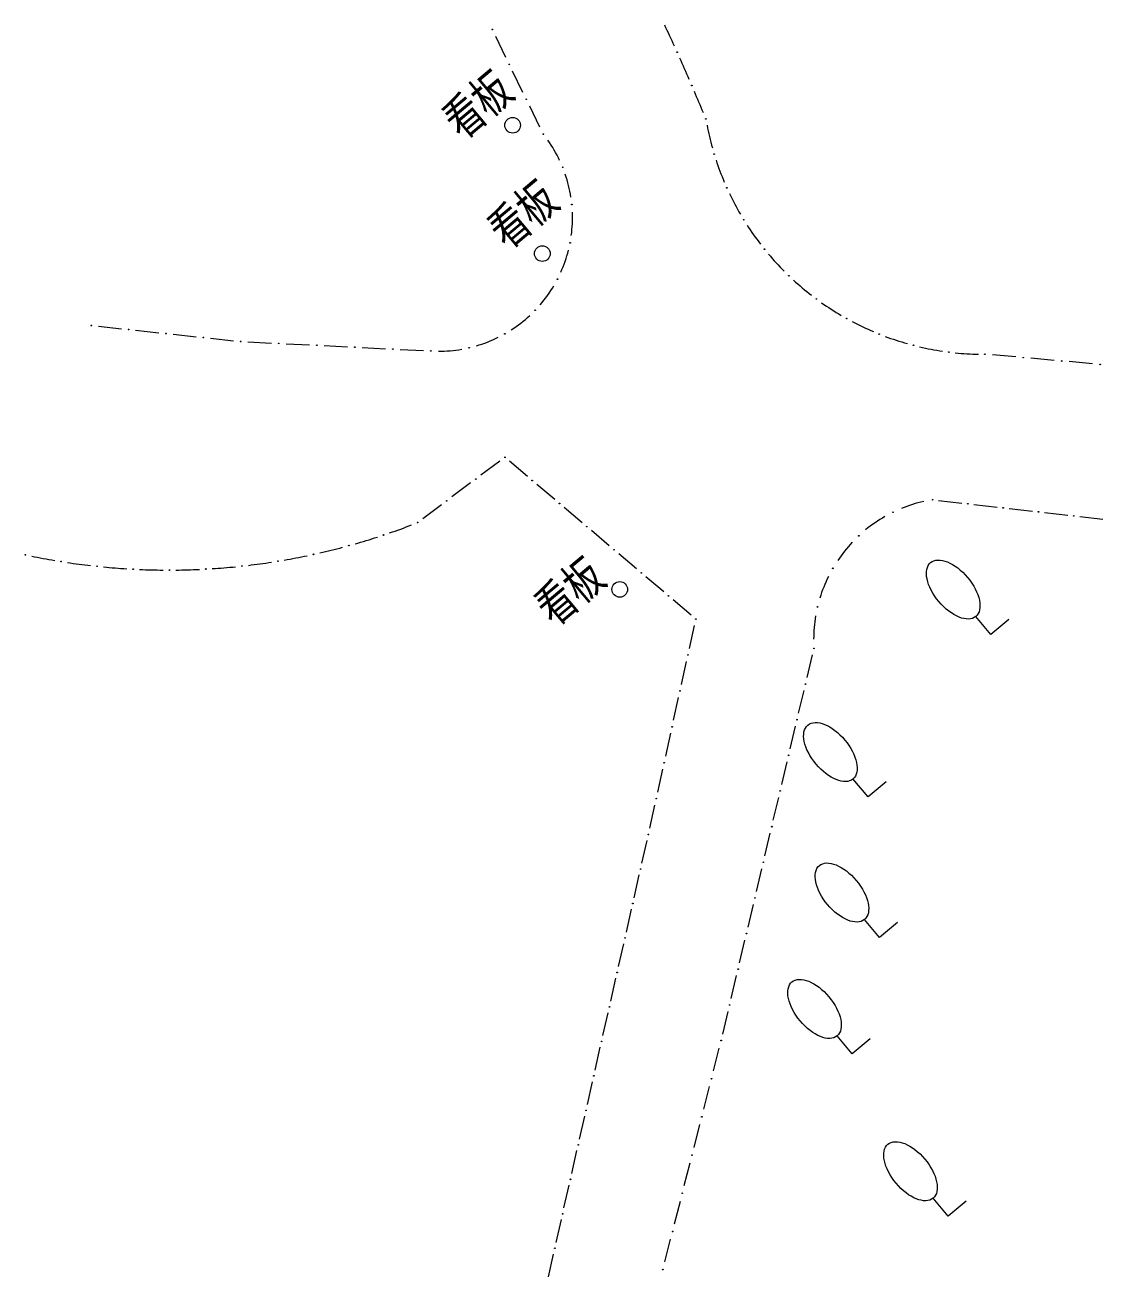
# Model space of a CAD drawing. Header units: metres. Extents: x -10443 to -4073, y -33280 to -26846.
# Drawn here: x -7357.92 to -7334.92, y -29204.42 to -29177.72 of the extents above; entities that cross this region are included whole.
import ezdxf
from ezdxf.enums import TextEntityAlignment as Align

# ---------------------------------------------------------------- set-up
doc = ezdxf.new("R2010")
doc.units = ezdxf.units.M
doc.header["$MEASUREMENT"] = 0
doc.linetypes.add('CONTINUOUS_1', pattern=[0])
doc.linetypes.add('CONTINUOUS_2', pattern=[0])
for name, color, linetype, lineweight in [('園路', 241, 'CONTINUOUS_2', 18), ('木', 254, 'CONTINUOUS_2', 18), ('構造物', 241, 'CONTINUOUS_2', 18)]:
    doc.layers.add(name, color=color, linetype=linetype, lineweight=lineweight)
doc.layers.add('非表示', color=7, linetype='CONTINUOUS', lineweight=0, plot=False)
doc.styles.add('MS Gothic', font='MS Gothic.ttf')

msp = doc.modelspace()

# ---------------------------------------------------------------- hatches: boundary and pattern name
at = {"layer": '園路', "linetype": 'CONTINUOUS_1', "lineweight": 18}
for points in [[(-7347.943, -29177.819, 1), (-7347.958, -29177.819, 1)], [(-7344.001, -29178.304, 1), (-7344.016, -29178.304, 1)], [(-7347.581, -29178.564, 1), (-7347.596, -29178.564, 1)], [(-7343.688, -29179.013, 1), (-7343.703, -29179.013, 1)], [(-7347.218, -29179.308, 1), (-7347.233, -29179.308, 1)], [(-7343.388, -29179.727, 1), (-7343.403, -29179.727, 1)], [(-7346.856, -29180.052, 1), (-7346.871, -29180.052, 1)], [(-7343.212, -29180.476, 1), (-7343.227, -29180.476, 1)], [(-7346.442, -29180.758, 1), (-7346.457, -29180.758, 1)], [(-7342.941, -29181.196, 1), (-7342.956, -29181.196, 1)], [(-7346.246, -29181.553, 1), (-7346.261, -29181.553, 1)], [(-7342.582, -29181.876, 1), (-7342.597, -29181.876, 1)], [(-7346.284, -29182.37, 1), (-7346.299, -29182.37, 1)], [(-7342.138, -29182.504, 1), (-7342.153, -29182.504, 1)], [(-7346.552, -29183.143, 1), (-7346.567, -29183.143, 1)], [(-7341.618, -29183.071, 1), (-7341.633, -29183.071, 1)], [(-7341.03, -29183.567, 1), (-7341.045, -29183.567, 1)], [(-7347.029, -29183.808, 1), (-7347.044, -29183.808, 1)], [(-7340.384, -29183.984, 1), (-7340.399, -29183.984, 1)], [(-7356.498, -29184.134, 1), (-7356.513, -29184.134, 1)], [(-7355.701, -29184.219, 1), (-7355.716, -29184.219, 1)], [(-7354.905, -29184.304, 1), (-7354.92, -29184.304, 1)], [(-7347.676, -29184.31, 1), (-7347.691, -29184.31, 1)], [(-7339.689, -29184.315, 1), (-7339.704, -29184.315, 1)], [(-7354.108, -29184.389, 1), (-7354.123, -29184.389, 1)], [(-7353.311, -29184.474, 1), (-7353.326, -29184.474, 1)], [(-7352.5, -29184.514, 1), (-7352.515, -29184.514, 1)], [(-7351.688, -29184.555, 1), (-7351.703, -29184.555, 1)], [(-7350.877, -29184.595, 1), (-7350.892, -29184.595, 1)], [(-7338.959, -29184.555, 1), (-7338.974, -29184.555, 1)], [(-7350.065, -29184.635, 1), (-7350.08, -29184.635, 1)], [(-7349.254, -29184.675, 1), (-7349.269, -29184.675, 1)], [(-7348.438, -29184.607, 1), (-7348.453, -29184.607, 1)], [(-7338.203, -29184.699, 1), (-7338.218, -29184.699, 1)], [(-7337.435, -29184.747, 1), (-7337.45, -29184.747, 1)], [(-7336.616, -29184.818, 1), (-7336.631, -29184.818, 1)], [(-7335.797, -29184.89, 1), (-7335.812, -29184.89, 1)], [(-7334.978, -29184.962, 1), (-7334.993, -29184.962, 1)], [(-7347.675, -29186.944, 1), (-7347.69, -29186.944, 1)], [(-7348.295, -29187.408, 1), (-7348.31, -29187.408, 1)], [(-7347.093, -29187.437, 1), (-7347.108, -29187.437, 1)], [(-7348.916, -29187.872, 1), (-7348.931, -29187.872, 1)], [(-7346.511, -29187.93, 1), (-7346.526, -29187.93, 1)], [(-7338.551, -29187.848, 1), (-7338.566, -29187.848, 1)], [(-7337.798, -29187.934, 1), (-7337.813, -29187.934, 1)], [(-7337.046, -29188.021, 1), (-7337.061, -29188.021, 1)], [(-7339.396, -29188.116, 1), (-7339.411, -29188.116, 1)], [(-7336.294, -29188.107, 1), (-7336.309, -29188.107, 1)], [(-7335.542, -29188.194, 1), (-7335.557, -29188.194, 1)], [(-7350.264, -29188.601, 1), (-7350.279, -29188.601, 1)], [(-7349.536, -29188.335, 1), (-7349.551, -29188.335, 1)], [(-7345.929, -29188.422, 1), (-7345.944, -29188.422, 1)], [(-7351.004, -29188.827, 1), (-7351.019, -29188.827, 1)], [(-7340.126, -29188.619, 1), (-7340.141, -29188.619, 1)], [(-7357.904, -29189.023, 1), (-7357.919, -29189.023, 1)], [(-7351.756, -29189.013, 1), (-7351.771, -29189.013, 1)], [(-7345.347, -29188.915, 1), (-7345.362, -29188.915, 1)], [(-7357.143, -29189.166, 1), (-7357.158, -29189.166, 1)], [(-7356.375, -29189.268, 1), (-7356.39, -29189.268, 1)], [(-7355.603, -29189.329, 1), (-7355.618, -29189.329, 1)], [(-7354.829, -29189.348, 1), (-7354.844, -29189.348, 1)], [(-7354.055, -29189.326, 1), (-7354.07, -29189.326, 1)], [(-7353.284, -29189.263, 1), (-7353.299, -29189.263, 1)], [(-7352.517, -29189.158, 1), (-7352.532, -29189.158, 1)], [(-7340.679, -29189.312, 1), (-7340.694, -29189.312, 1)], [(-7344.765, -29189.408, 1), (-7344.78, -29189.408, 1)], [(-7344.183, -29189.9, 1), (-7344.198, -29189.9, 1)], [(-7341.008, -29190.135, 1), (-7341.023, -29190.135, 1)], [(-7343.602, -29190.393, 1), (-7343.617, -29190.393, 1)], [(-7343.77, -29191.159, 1), (-7343.785, -29191.159, 1)], [(-7341.083, -29191.019, 1), (-7341.098, -29191.019, 1)], [(-7341.262, -29191.779, 1), (-7341.277, -29191.779, 1)], [(-7343.939, -29191.925, 1), (-7343.954, -29191.925, 1)], [(-7341.442, -29192.539, 1), (-7341.457, -29192.539, 1)], [(-7344.108, -29192.691, 1), (-7344.123, -29192.691, 1)], [(-7341.622, -29193.3, 1), (-7341.637, -29193.3, 1)], [(-7344.277, -29193.457, 1), (-7344.292, -29193.457, 1)], [(-7341.802, -29194.06, 1), (-7341.817, -29194.06, 1)], [(-7344.445, -29194.223, 1), (-7344.46, -29194.223, 1)], [(-7344.614, -29194.989, 1), (-7344.629, -29194.989, 1)], [(-7341.982, -29194.821, 1), (-7341.997, -29194.821, 1)], [(-7344.78, -29195.725, 1), (-7344.795, -29195.725, 1)], [(-7342.161, -29195.581, 1), (-7342.176, -29195.581, 1)], [(-7342.341, -29196.341, 1), (-7342.356, -29196.341, 1)], [(-7344.946, -29196.46, 1), (-7344.961, -29196.46, 1)], [(-7342.521, -29197.102, 1), (-7342.536, -29197.102, 1)], [(-7345.113, -29197.195, 1), (-7345.128, -29197.195, 1)], [(-7345.279, -29197.931, 1), (-7345.294, -29197.931, 1)], [(-7342.701, -29197.862, 1), (-7342.716, -29197.862, 1)], [(-7345.445, -29198.666, 1), (-7345.46, -29198.666, 1)], [(-7342.881, -29198.623, 1), (-7342.896, -29198.623, 1)], [(-7345.611, -29199.401, 1), (-7345.626, -29199.401, 1)], [(-7343.061, -29199.383, 1), (-7343.076, -29199.383, 1)], [(-7345.777, -29200.137, 1), (-7345.792, -29200.137, 1)], [(-7343.268, -29200.197, 1), (-7343.283, -29200.197, 1)], [(-7345.944, -29200.872, 1), (-7345.959, -29200.872, 1)], [(-7343.476, -29201.011, 1), (-7343.491, -29201.011, 1)], [(-7346.11, -29201.607, 1), (-7346.125, -29201.607, 1)], [(-7343.683, -29201.826, 1), (-7343.698, -29201.826, 1)], [(-7346.276, -29202.343, 1), (-7346.291, -29202.343, 1)], [(-7343.89, -29202.64, 1), (-7343.905, -29202.64, 1)], [(-7346.442, -29203.078, 1), (-7346.457, -29203.078, 1)], [(-7344.098, -29203.454, 1), (-7344.113, -29203.454, 1)], [(-7346.608, -29203.813, 1), (-7346.623, -29203.813, 1)], [(-7344.305, -29204.268, 1), (-7344.32, -29204.268, 1)]]:
    msp.add_hatch(color=256, dxfattribs=at).paths.add_polyline_path(points, flags=0)

# ---------------------------------------------------------------- linework, layer by layer
for p, q in [((-7347.66, -29178.416), (-7347.879, -29177.967)), ((-7347.298, -29179.161), (-7347.517, -29178.711)), ((-7346.935, -29179.905), (-7347.154, -29179.455)), ((-7356.355, -29184.15), (-7355.858, -29184.203)), ((-7355.559, -29184.235), (-7355.062, -29184.288)), ((-7354.762, -29184.32), (-7354.265, -29184.373)), ((-7353.966, -29184.405), (-7353.469, -29184.458)), ((-7353.163, -29184.482), (-7352.663, -29184.507)), ((-7352.351, -29184.522), (-7351.852, -29184.547)), ((-7351.54, -29184.562), (-7351.04, -29184.587)), ((-7350.728, -29184.602), (-7350.229, -29184.627)), ((-7349.917, -29184.643), (-7349.417, -29184.667)), ((-7336.784, -29184.804), (-7337.282, -29184.761)), ((-7335.965, -29184.876), (-7336.463, -29184.832)), ((-7335.146, -29184.948), (-7335.644, -29184.904)), ((-7347.792, -29187.027), (-7348.193, -29187.326)), ((-7347.2, -29187.352), (-7347.582, -29187.029)), ((-7348.413, -29187.49), (-7348.813, -29187.789)), ((-7346.619, -29187.845), (-7347, -29187.522)), ((-7349.033, -29187.954), (-7349.434, -29188.253)), ((-7346.037, -29188.338), (-7346.418, -29188.014)), ((-7338.43, -29187.863), (-7337.934, -29187.92)), ((-7337.678, -29187.949), (-7337.181, -29188.006)), ((-7336.926, -29188.036), (-7336.429, -29188.093)), ((-7336.174, -29188.122), (-7335.677, -29188.179)), ((-7335.421, -29188.209), (-7334.925, -29188.266)), ((-7345.455, -29188.83), (-7345.836, -29188.507)), ((-7344.873, -29189.323), (-7345.255, -29189)), ((-7344.291, -29189.816), (-7344.673, -29189.492)), ((-7343.709, -29190.308), (-7344.091, -29189.985)), ((-7343.747, -29191.02), (-7343.64, -29190.532)), ((-7341.238, -29191.642), (-7341.122, -29191.156)), ((-7343.916, -29191.786), (-7343.808, -29191.298)), ((-7344.085, -29192.552), (-7343.977, -29192.064)), ((-7341.417, -29192.403), (-7341.302, -29191.916)), ((-7344.253, -29193.318), (-7344.146, -29192.83)), ((-7341.597, -29193.163), (-7341.482, -29192.676)), ((-7344.422, -29194.084), (-7344.315, -29193.596)), ((-7341.777, -29193.923), (-7341.662, -29193.437)), ((-7341.957, -29194.684), (-7341.842, -29194.197)), ((-7344.591, -29194.851), (-7344.483, -29194.362)), ((-7342.137, -29195.444), (-7342.022, -29194.958)), ((-7344.76, -29195.601), (-7344.649, -29195.113)), ((-7342.316, -29196.205), (-7342.201, -29195.718)), ((-7344.926, -29196.336), (-7344.816, -29195.849)), ((-7345.092, -29197.072), (-7344.982, -29196.584)), ((-7342.496, -29196.965), (-7342.381, -29196.478)), ((-7345.258, -29197.807), (-7345.148, -29197.319)), ((-7342.676, -29197.725), (-7342.561, -29197.239)), ((-7345.424, -29198.542), (-7345.314, -29198.055)), ((-7342.856, -29198.486), (-7342.741, -29197.999)), ((-7345.591, -29199.278), (-7345.48, -29198.79)), ((-7343.036, -29199.246), (-7342.921, -29198.76)), ((-7345.757, -29200.013), (-7345.647, -29199.525)), ((-7343.234, -29200.032), (-7343.11, -29199.548)), ((-7345.923, -29200.748), (-7345.813, -29200.261)), ((-7343.441, -29200.847), (-7343.318, -29200.362)), ((-7346.089, -29201.484), (-7345.979, -29200.996)), ((-7343.648, -29201.661), (-7343.525, -29201.176)), ((-7346.255, -29202.219), (-7346.145, -29201.731)), ((-7343.856, -29202.475), (-7343.732, -29201.99)), ((-7346.422, -29202.954), (-7346.311, -29202.467)), ((-7344.063, -29203.289), (-7343.94, -29202.805)), ((-7346.588, -29203.69), (-7346.478, -29203.202)), ((-7344.271, -29204.103), (-7344.147, -29203.619)), ((-7346.754, -29204.425), (-7346.644, -29203.937))]:
    msp.add_line(p, q, dxfattribs=at)
for centre in [(-7347.951, -29177.819), (-7344.008, -29178.304), (-7347.588, -29178.564), (-7343.696, -29179.013), (-7347.226, -29179.308), (-7343.395, -29179.727), (-7346.863, -29180.052), (-7343.219, -29180.476), (-7346.45, -29180.758), (-7342.949, -29181.196), (-7346.253, -29181.553), (-7342.589, -29181.876), (-7346.291, -29182.37), (-7342.146, -29182.504), (-7346.56, -29183.143), (-7341.626, -29183.071), (-7341.038, -29183.567), (-7347.037, -29183.808), (-7340.391, -29183.984), (-7356.505, -29184.134), (-7355.709, -29184.219), (-7354.912, -29184.304), (-7347.683, -29184.31), (-7339.697, -29184.315), (-7354.115, -29184.389), (-7353.319, -29184.474), (-7352.507, -29184.514), (-7351.696, -29184.555), (-7350.884, -29184.595), (-7338.966, -29184.555), (-7350.073, -29184.635), (-7349.261, -29184.675), (-7348.446, -29184.607), (-7338.211, -29184.699), (-7337.443, -29184.747), (-7336.624, -29184.818), (-7335.805, -29184.89), (-7334.986, -29184.962), (-7347.682, -29186.944), (-7348.303, -29187.408), (-7347.1, -29187.437), (-7348.923, -29187.872), (-7346.518, -29187.93), (-7338.558, -29187.848), (-7337.806, -29187.934), (-7337.054, -29188.021), (-7339.403, -29188.116), (-7336.301, -29188.107), (-7335.549, -29188.194), (-7350.271, -29188.601), (-7349.544, -29188.335), (-7345.937, -29188.422), (-7351.012, -29188.827), (-7340.134, -29188.619), (-7357.911, -29189.023), (-7351.764, -29189.013), (-7345.355, -29188.915), (-7357.15, -29189.166), (-7356.383, -29189.268), (-7355.611, -29189.329), (-7354.837, -29189.348), (-7354.063, -29189.326), (-7353.291, -29189.263), (-7352.524, -29189.158), (-7340.687, -29189.312), (-7344.773, -29189.408), (-7344.191, -29189.9), (-7341.015, -29190.135), (-7343.609, -29190.393), (-7343.778, -29191.159), (-7341.09, -29191.019), (-7341.27, -29191.779), (-7343.947, -29191.925), (-7341.45, -29192.539), (-7344.115, -29192.691), (-7341.63, -29193.3), (-7344.284, -29193.457), (-7341.809, -29194.06), (-7344.453, -29194.223), (-7344.621, -29194.989), (-7341.989, -29194.821), (-7344.788, -29195.725), (-7342.169, -29195.581), (-7342.349, -29196.341), (-7344.954, -29196.46), (-7342.529, -29197.102), (-7345.12, -29197.195), (-7345.286, -29197.931), (-7342.708, -29197.862), (-7345.452, -29198.666), (-7342.888, -29198.623), (-7345.619, -29199.401), (-7343.068, -29199.383), (-7345.785, -29200.137), (-7343.276, -29200.197), (-7345.951, -29200.872), (-7343.483, -29201.011), (-7346.117, -29201.607), (-7343.69, -29201.826), (-7346.283, -29202.343), (-7343.898, -29202.64), (-7346.45, -29203.078), (-7344.105, -29203.454), (-7346.616, -29203.813), (-7344.313, -29204.268)]:
    msp.add_circle(centre, 0.0075, dxfattribs=at)
for centre, radius, start, end in [((-7387.105, -29197.712), 47.266, 24.4104, 25.0165), ((-7387.105, -29197.712), 47.266, 23.4712, 24.0773), ((-7387.105, -29197.712), 47.266, 22.532, 23.1381), ((-7337.458, -29178.726), 6.021, 190.8577, 195.6156), ((-7349.089, -29181.831), 2.849, 25.3537, 35.4094), ((-7337.458, -29178.726), 6.021, 198.1821, 202.94), ((-7349.089, -29181.831), 2.849, 8.8398, 18.8955), ((-7337.458, -29178.726), 6.021, 205.5066, 210.2645), ((-7349.089, -29181.831), 2.849, 352.3259, 2.3816), ((-7337.458, -29178.726), 6.021, 212.831, 217.589), ((-7349.089, -29181.831), 2.849, 335.812, 345.8677), ((-7337.458, -29178.726), 6.021, 220.1555, 224.9134), ((-7337.458, -29178.726), 6.021, 227.48, 232.2379), ((-7349.089, -29181.831), 2.849, 319.2981, 329.3537), ((-7337.458, -29178.726), 6.021, 234.8044, 239.5623), ((-7349.089, -29181.831), 2.849, 302.7842, 312.8398), ((-7337.458, -29178.726), 6.021, 242.1289, 246.8868), ((-7349.089, -29181.831), 2.849, 286.2703, 296.3259), ((-7337.458, -29178.726), 6.021, 249.4533, 254.2112), ((-7337.458, -29178.726), 6.021, 256.7778, 261.5357), ((-7349.089, -29181.831), 2.849, 269.7564, 279.812), ((-7337.458, -29178.726), 6.021, 264.1022, 268.8602), ((-7338.076, -29190.829), 3.02, 102.8836, 112.3696), ((-7338.076, -29190.829), 3.02, 119.7656, 129.2516), ((-7354.86, -29174.892), 14.457, 289.0512, 291.0329), ((-7354.86, -29174.892), 14.457, 285.9821, 287.9637), ((-7338.076, -29190.829), 3.02, 136.6477, 146.1336), ((-7354.86, -29174.892), 14.457, 258.3599, 260.3415), ((-7354.86, -29174.892), 14.457, 279.8438, 281.8255), ((-7354.86, -29174.892), 14.457, 282.913, 284.8946), ((-7354.86, -29174.892), 14.457, 261.4291, 263.4107), ((-7354.86, -29174.892), 14.457, 264.4982, 266.4798), ((-7354.86, -29174.892), 14.457, 267.5673, 269.5489), ((-7354.86, -29174.892), 14.457, 270.6364, 272.6181), ((-7354.86, -29174.892), 14.457, 273.7056, 275.6872), ((-7354.86, -29174.892), 14.457, 276.7747, 278.7563), ((-7338.076, -29190.829), 3.02, 153.5297, 163.0156), ((-7338.076, -29190.829), 3.02, 170.4117, 179.8976)]:
    msp.add_arc(centre, radius, start, end, dxfattribs=at)
at = {"layer": '木', "linetype": 'CONTINUOUS_1', "lineweight": 18}
for p, q in [((-7337.316, -29190.722), (-7337.637, -29190.339)), ((-7336.933, -29190.401), (-7337.316, -29190.722)), ((-7339.935, -29194.187), (-7340.257, -29193.804)), ((-7339.552, -29193.866), (-7339.935, -29194.187)), ((-7339.69, -29197.183), (-7340.011, -29196.8)), ((-7339.307, -29196.862), (-7339.69, -29197.183)), ((-7340.274, -29199.665), (-7340.595, -29199.282)), ((-7339.891, -29199.344), (-7340.274, -29199.665)), ((-7338.227, -29203.128), (-7338.548, -29202.745)), ((-7337.844, -29202.806), (-7338.227, -29203.128))]:
    msp.add_line(p, q, dxfattribs=at)
for centre in [(-7338.119, -29189.764), (-7340.739, -29193.23), (-7340.493, -29196.226), (-7341.077, -29198.708), (-7339.03, -29202.17)]:
    msp.add_ellipse(centre, major_axis=(-0.482, 0.575), ratio=0.533333, dxfattribs=at)
at = {"layer": '構造物', "linetype": 'CONTINUOUS_2', "lineweight": 18}
for centre in [(-7347.517, -29179.862), (-7346.884, -29182.599), (-7345.232, -29189.761)]:
    msp.add_circle(centre, 0.167, dxfattribs=at)

# ---------------------------------------------------------------- texts
at = {"layer": '非表示', "style": 'MS Gothic', "width": 0.769531}
for p, p2 in [((-7348.599, -29180.191), (-7347.45, -29179.227)), ((-7347.636, -29182.529), (-7346.487, -29181.565)), ((-7346.637, -29190.571), (-7345.488, -29189.607))]:
    msp.add_text('看板', height=0.75, rotation=40, dxfattribs=at).set_placement(p, p2, align=Align.FIT)

doc.saveas('drawing.dxf')
